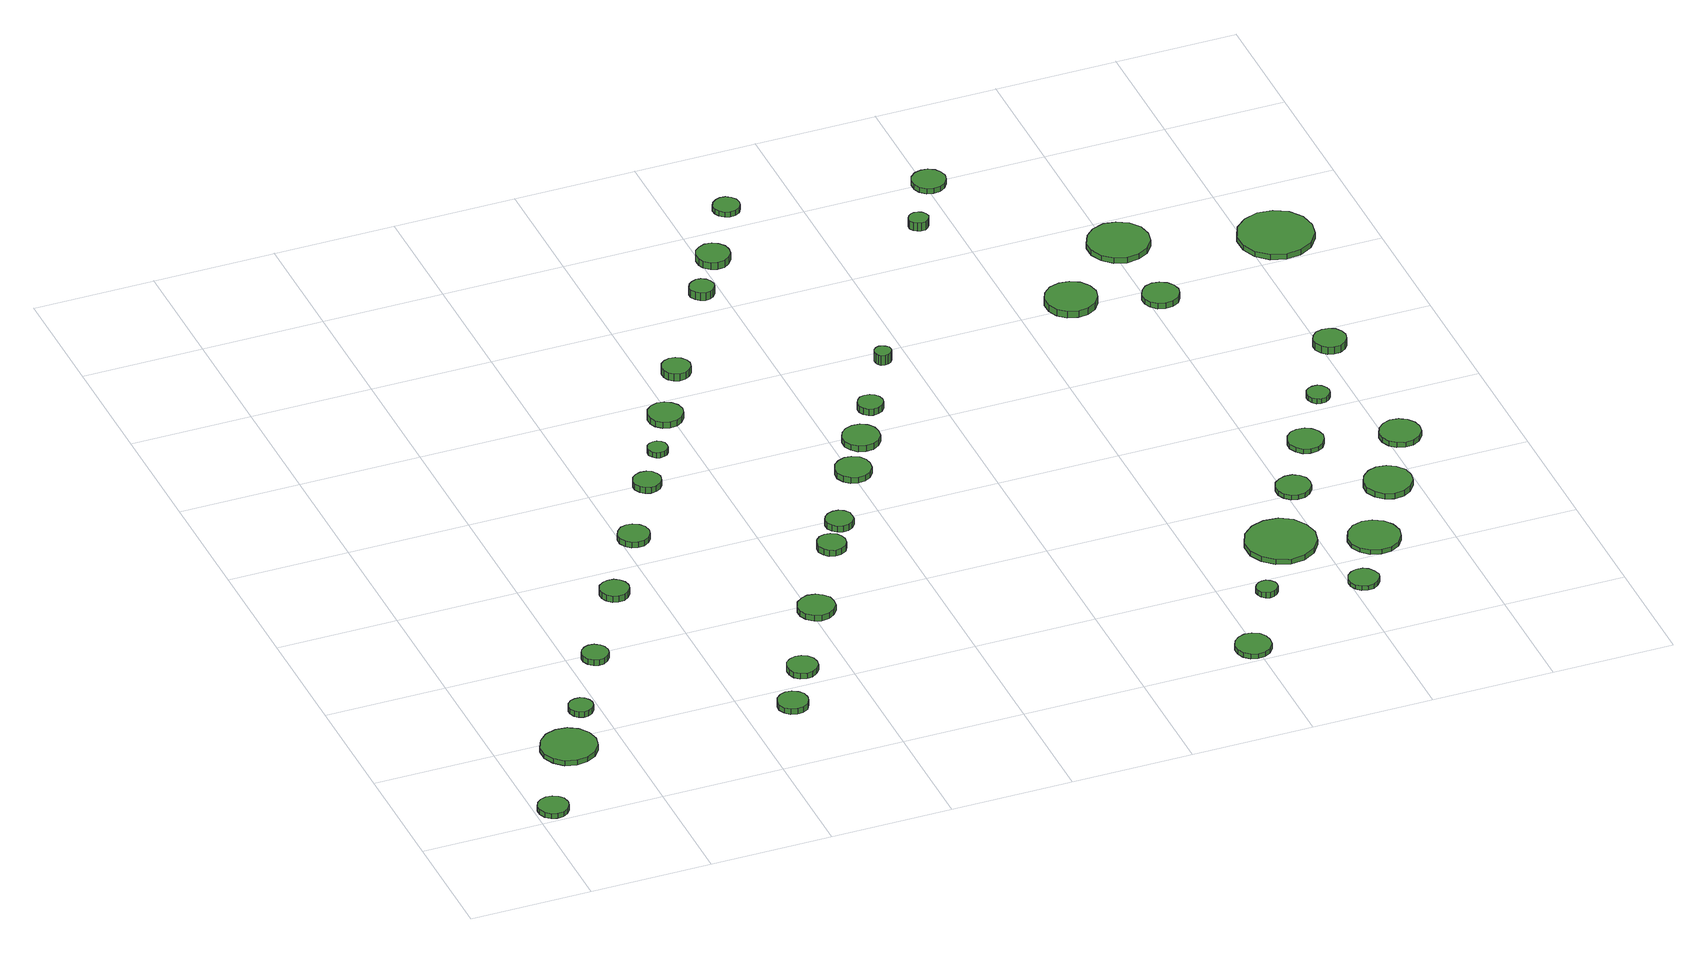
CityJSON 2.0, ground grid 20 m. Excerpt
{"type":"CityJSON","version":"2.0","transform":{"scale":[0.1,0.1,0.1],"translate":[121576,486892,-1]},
"CityObjects":{
"tree1":{"type":"SolitaryVegetationObject","attributes":{"function":"something"},"geometry":[{"type":"MultiSurface","lod":"1","boundaries":[[[0,1,2,3,4,5,6,7,8,9,10,11,12,13,14]],[[15,16,17,18,19,20,21,22,23,24,25,26,27,28,29]],[[0,29,28,1]],[[1,28,27,2]],[[2,27,26,3]],[[3,26,25,4]],[[4,25,24,5]],[[5,24,23,6]],[[6,23,22,7]],[[7,22,21,8]],[[8,21,20,9]],[[9,20,19,10]],[[10,19,18,11]],[[11,18,17,12]],[[12,17,16,13]],[[13,16,15,14]],[[14,15,29,0]]]}]},
"tree2":{"type":"SolitaryVegetationObject","attributes":{"function":"something"},"geometry":[{"type":"MultiSurface","lod":"1","boundaries":[[[30,31,32,33,34,35,36,37,38,39,40,41,42,43,44]],[[45,46,47,48,49,50,51,52,53,54,55,56,57,58,59]],[[30,59,58,31]],[[31,58,57,32]],[[32,57,56,33]],[[33,56,55,34]],[[34,55,54,35]],[[35,54,53,36]],[[36,53,52,37]],[[37,52,51,38]],[[38,51,50,39]],[[39,50,49,40]],[[40,49,48,41]],[[41,48,47,42]],[[42,47,46,43]],[[43,46,45,44]],[[44,45,59,30]]]}]},
"tree3":{"type":"SolitaryVegetationObject","attributes":{"function":"something"},"geometry":[{"type":"MultiSurface","lod":"1","boundaries":[[[60,61,62,63,64,65,66,67,68,69,70,71,72,73,74]],[[75,76,77,78,79,80,81,82,83,84,85,86,87,88,89]],[[60,89,88,61]],[[61,88,87,62]],[[62,87,86,63]],[[63,86,85,64]],[[64,85,84,65]],[[65,84,83,66]],[[66,83,82,67]],[[67,82,81,68]],[[68,81,80,69]],[[69,80,79,70]],[[70,79,78,71]],[[71,78,77,72]],[[72,77,76,73]],[[73,76,75,74]],[[74,75,89,60]]]}]},
"tree4":{"type":"SolitaryVegetationObject","attributes":{"function":"something"},"geometry":[{"type":"MultiSurface","lod":"1","boundaries":[[[90,91,92,93,94,95,96,97,98,99,100,101,102,103,104]],[[105,106,107,108,109,110,111,112,113,114,115,116,117,118,119]],[[90,119,118,91]],[[91,118,117,92]],[[92,117,116,93]],[[93,116,115,94]],[[94,115,114,95]],[[95,114,113,96]],[[96,113,112,97]],[[97,112,111,98]],[[98,111,110,99]],[[99,110,109,100]],[[100,109,108,101]],[[101,108,107,102]],[[102,107,106,103]],[[103,106,105,104]],[[104,105,119,90]]]}]},
"tree5":{"type":"SolitaryVegetationObject","attributes":{"function":"something"},"geometry":[{"type":"MultiSurface","lod":"1","boundaries":[[[120,121,122,123,124,125,126,127,128,129,130,131,132,133,134]],[[135,136,137,138,139,140,141,142,143,144,145,146,147,148,149]],[[120,149,148,121]],[[121,148,147,122]],[[122,147,146,123]],[[123,146,145,124]],[[124,145,144,125]],[[125,144,143,126]],[[126,143,142,127]],[[127,142,141,128]],[[128,141,140,129]],[[129,140,139,130]],[[130,139,138,131]],[[131,138,137,132]],[[132,137,136,133]],[[133,136,135,134]],[[134,135,149,120]]]}]},
"tree6":{"type":"SolitaryVegetationObject","attributes":{"function":"something"},"geometry":[{"type":"MultiSurface","lod":"1","boundaries":[[[150,151,152,153,154,155,156,157,158,159,160,161,162,163,164]],[[165,166,167,168,169,170,171,172,173,174,175,176,177,178,179]],[[150,179,178,151]],[[151,178,177,152]],[[152,177,176,153]],[[153,176,175,154]],[[154,175,174,155]],[[155,174,173,156]],[[156,173,172,157]],[[157,172,171,158]],[[158,171,170,159]],[[159,170,169,160]],[[160,169,168,161]],[[161,168,167,162]],[[162,167,166,163]],[[163,166,165,164]],[[164,165,179,150]]]}]},
"tree7":{"type":"SolitaryVegetationObject","attributes":{"function":"something"},"geometry":[{"type":"MultiSurface","lod":"1","boundaries":[[[180,181,182,183,184,185,186,187,188,189,190,191,192,193,194]],[[195,196,197,198,199,200,201,202,203,204,205,206,207,208,209]],[[180,209,208,181]],[[181,208,207,182]],[[182,207,206,183]],[[183,206,205,184]],[[184,205,204,185]],[[185,204,203,186]],[[186,203,202,187]],[[187,202,201,188]],[[188,201,200,189]],[[189,200,199,190]],[[190,199,198,191]],[[191,198,197,192]],[[192,197,196,193]],[[193,196,195,194]],[[194,195,209,180]]]}]},
"tree8":{"type":"SolitaryVegetationObject","attributes":{"function":"something"},"geometry":[{"type":"MultiSurface","lod":"1","boundaries":[[[210,211,212,213,214,215,216,217,218,219,220,221,222,223,224]],[[225,226,227,228,229,230,231,232,233,234,235,236,237,238,239]],[[210,239,238,211]],[[211,238,237,212]],[[212,237,236,213]],[[213,236,235,214]],[[214,235,234,215]],[[215,234,233,216]],[[216,233,232,217]],[[217,232,231,218]],[[218,231,230,219]],[[219,230,229,220]],[[220,229,228,221]],[[221,228,227,222]],[[222,227,226,223]],[[223,226,225,224]],[[224,225,239,210]]]}]},
"tree9":{"type":"SolitaryVegetationObject","attributes":{"function":"something"},"geometry":[{"type":"MultiSurface","lod":"1","boundaries":[[[240,241,242,243,244,245,246,247,248,249,250,251,252,253,254]],[[255,256,257,258,259,260,261,262,263,264,265,266,267,268,269]],[[240,269,268,241]],[[241,268,267,242]],[[242,267,266,243]],[[243,266,265,244]],[[244,265,264,245]],[[245,264,263,246]],[[246,263,262,247]],[[247,262,261,248]],[[248,261,260,249]],[[249,260,259,250]],[[250,259,258,251]],[[251,258,257,252]],[[252,257,256,253]],[[253,256,255,254]],[[254,255,269,240]]]}]},
"tree10":{"type":"SolitaryVegetationObject","attributes":{"function":"something"},"geometry":[{"type":"MultiSurface","lod":"1","boundaries":[[[270,271,272,273,274,275,276,277,278,279,280,281,282,283,284]],[[285,286,287,288,289,290,291,292,293,294,295,296,297,298,299]],[[270,299,298,271]],[[271,298,297,272]],[[272,297,296,273]],[[273,296,295,274]],[[274,295,294,275]],[[275,294,293,276]],[[276,293,292,277]],[[277,292,291,278]],[[278,291,290,279]],[[279,290,289,280]],[[280,289,288,281]],[[281,288,287,282]],[[282,287,286,283]],[[283,286,285,284]],[[284,285,299,270]]]}]},
"tree11":{"type":"SolitaryVegetationObject","attributes":{"function":"something"},"geometry":[{"type":"MultiSurface","lod":"1","boundaries":[[[300,301,302,303,304,305,306,307,308,309,310,311,312,313,314]],[[315,316,317,318,319,320,321,322,323,324,325,326,327,328,329]],[[300,329,328,301]],[[301,328,327,302]],[[302,327,326,303]],[[303,326,325,304]],[[304,325,324,305]],[[305,324,323,306]],[[306,323,322,307]],[[307,322,321,308]],[[308,321,320,309]],[[309,320,319,310]],[[310,319,318,311]],[[311,318,317,312]],[[312,317,316,313]],[[313,316,315,314]],[[314,315,329,300]]]}]},
"tree12":{"type":"SolitaryVegetationObject","attributes":{"function":"something"},"geometry":[{"type":"MultiSurface","lod":"1","boundaries":[[[330,331,332,333,334,335,336,337,338,339,340,341,342,343,344]],[[345,346,347,348,349,350,351,352,353,354,355,356,357,358,359]],[[330,359,358,331]],[[331,358,357,332]],[[332,357,356,333]],[[333,356,355,334]],[[334,355,354,335]],[[335,354,353,336]],[[336,353,352,337]],[[337,352,351,338]],[[338,351,350,339]],[[339,350,349,340]],[[340,349,348,341]],[[341,348,347,342]],[[342,347,346,343]],[[343,346,345,344]],[[344,345,359,330]]]}]},
"tree13":{"type":"SolitaryVegetationObject","attributes":{"function":"something"},"geometry":[{"type":"MultiSurface","lod":"1","boundaries":[[[360,361,362,363,364,365,366,367,368,369,370,371,372,373,374]],[[375,376,377,378,379,380,381,382,383,384,385,386,387,388,389]],[[360,389,388,361]],[[361,388,387,362]],[[362,387,386,363]],[[363,386,385,364]],[[364,385,384,365]],[[365,384,383,366]],[[366,383,382,367]],[[367,382,381,368]],[[368,381,380,369]],[[369,380,379,370]],[[370,379,378,371]],[[371,378,377,372]],[[372,377,376,373]],[[373,376,375,374]],[[374,375,389,360]]]}]},
"tree14":{"type":"SolitaryVegetationObject","attributes":{"function":"something"},"geometry":[{"type":"MultiSurface","lod":"1","boundaries":[[[390,391,392,393,394,395,396,397,398,399,400,401,402,403,404]],[[405,406,407,408,409,410,411,412,413,414,415,416,417,418,419]],[[390,419,418,391]],[[391,418,417,392]],[[392,417,416,393]],[[393,416,415,394]],[[394,415,414,395]],[[395,414,413,396]],[[396,413,412,397]],[[397,412,411,398]],[[398,411,410,399]],[[399,410,409,400]],[[400,409,408,401]],[[401,408,407,402]],[[402,407,406,403]],[[403,406,405,404]],[[404,405,419,390]]]}]},
"tree15":{"type":"SolitaryVegetationObject","attributes":{"function":"something"},"geometry":[{"type":"MultiSurface","lod":"1","boundaries":[[[420,421,422,423,424,425,426,427,428,429,430,431,432,433,434]],[[435,436,437,438,439,440,441,442,443,444,445,446,447,448,449]],[[420,449,448,421]],[[421,448,447,422]],[[422,447,446,423]],[[423,446,445,424]],[[424,445,444,425]],[[425,444,443,426]],[[426,443,442,427]],[[427,442,441,428]],[[428,441,440,429]],[[429,440,439,430]],[[430,439,438,431]],[[431,438,437,432]],[[432,437,436,433]],[[433,436,435,434]],[[434,435,449,420]]]}]},
"tree16":{"type":"SolitaryVegetationObject","attributes":{"function":"something"},"geometry":[{"type":"MultiSurface","lod":"1","boundaries":[[[450,451,452,453,454,455,456,457,458,459,460,461,462,463,464]],[[465,466,467,468,469,470,471,472,473,474,475,476,477,478,479]],[[450,479,478,451]],[[451,478,477,452]],[[452,477,476,453]],[[453,476,475,454]],[[454,475,474,455]],[[455,474,473,456]],[[456,473,472,457]],[[457,472,471,458]],[[458,471,470,459]],[[459,470,469,460]],[[460,469,468,461]],[[461,468,467,462]],[[462,467,466,463]],[[463,466,465,464]],[[464,465,479,450]]]}]},
"tree17":{"type":"SolitaryVegetationObject","attributes":{"function":"something"},"geometry":[{"type":"MultiSurface","lod":"1","boundaries":[[[480,481,482,483,484,485,486,487,488,489,490,491,492,493,494]],[[495,496,497,498,499,500,501,502,503,504,505,506,507,508,509]],[[480,509,508,481]],[[481,508,507,482]],[[482,507,506,483]],[[483,506,505,484]],[[484,505,504,485]],[[485,504,503,486]],[[486,503,502,487]],[[487,502,501,488]],[[488,501,500,489]],[[489,500,499,490]],[[490,499,498,491]],[[491,498,497,492]],[[492,497,496,493]],[[493,496,495,494]],[[494,495,509,480]]]}]},
"tree18":{"type":"SolitaryVegetationObject","attributes":{"function":"something"},"geometry":[{"type":"MultiSurface","lod":"1","boundaries":[[[510,511,512,513,514,515,516,517,518,519,520,521,522,523,524]],[[525,526,527,528,529,530,531,532,533,534,535,536,537,538,539]],[[510,539,538,511]],[[511,538,537,512]],[[512,537,536,513]],[[513,536,535,514]],[[514,535,534,515]],[[515,534,533,516]],[[516,533,532,517]],[[517,532,531,518]],[[518,531,530,519]],[[519,530,529,520]],[[520,529,528,521]],[[521,528,527,522]],[[522,527,526,523]],[[523,526,525,524]],[[524,525,539,510]]]}]},
"tree19":{"type":"SolitaryVegetationObject","attributes":{"function":"something"},"geometry":[{"type":"MultiSurface","lod":"1","boundaries":[[[540,541,542,543,544,545,546,547,548,549,550,551,552,553,554]],[[555,556,557,558,559,560,561,562,563,564,565,566,567,568,569]],[[540,569,568,541]],[[541,568,567,542]],[[542,567,566,543]],[[543,566,565,544]],[[544,565,564,545]],[[545,564,563,546]],[[546,563,562,547]],[[547,562,561,548]],[[548,561,560,549]],[[549,560,559,550]],[[550,559,558,551]],[[551,558,557,552]],[[552,557,556,553]],[[553,556,555,554]],[[554,555,569,540]]]}]},
"tree20":{"type":"SolitaryVegetationObject","attributes":{"function":"something"},"geometry":[{"type":"MultiSurface","lod":"1","boundaries":[[[570,571,572,573,574,575,576,577,578,579,580,581,582,583,584]],[[585,586,587,588,589,590,591,592,593,594,595,596,597,598,599]],[[570,599,598,571]],[[571,598,597,572]],[[572,597,596,573]],[[573,596,595,574]],[[574,595,594,575]],[[575,594,593,576]],[[576,593,592,577]],[[577,592,591,578]],[[578,591,590,579]],[[579,590,589,580]],[[580,589,588,581]],[[581,588,587,582]],[[582,587,586,583]],[[583,586,585,584]],[[584,585,599,570]]]}]},
"tree21":{"type":"SolitaryVegetationObject","attributes":{"function":"something"},"geometry":[{"type":"MultiSurface","lod":"1","boundaries":[[[600,601,602,603,604,605,606,607,608,609,610,611,612,613,614]],[[615,616,617,618,619,620,621,622,623,624,625,626,627,628,629]],[[600,629,628,601]],[[601,628,627,602]],[[602,627,626,603]],[[603,626,625,604]],[[604,625,624,605]],[[605,624,623,606]],[[606,623,622,607]],[[607,622,621,608]],[[608,621,620,609]],[[609,620,619,610]],[[610,619,618,611]],[[611,618,617,612]],[[612,617,616,613]],[[613,616,615,614]],[[614,615,629,600]]]}]},
"tree22":{"type":"SolitaryVegetationObject","attributes":{"function":"something"},"geometry":[{"type":"MultiSurface","lod":"1","boundaries":[[[630,631,632,633,634,635,636,637,638,639,640,641,642,643,644]],[[645,646,647,648,649,650,651,652,653,654,655,656,657,658,659]],[[630,659,658,631]],[[631,658,657,632]],[[632,657,656,633]],[[633,656,655,634]],[[634,655,654,635]],[[635,654,653,636]],[[636,653,652,637]],[[637,652,651,638]],[[638,651,650,639]],[[639,650,649,640]],[[640,649,648,641]],[[641,648,647,642]],[[642,647,646,643]],[[643,646,645,644]],[[644,645,659,630]]]}]},
"tree23":{"type":"SolitaryVegetationObject","attributes":{"function":"something"},"geometry":[{"type":"MultiSurface","lod":"1","boundaries":[[[660,661,662,663,664,665,666,667,668,669,670,671,672,673,674]],[[675,676,677,678,679,680,681,682,683,684,685,686,687,688,689]],[[660,689,688,661]],[[661,688,687,662]],[[662,687,686,663]],[[663,686,685,664]],[[664,685,684,665]],[[665,684,683,666]],[[666,683,682,667]],[[667,682,681,668]],[[668,681,680,669]],[[669,680,679,670]],[[670,679,678,671]],[[671,678,677,672]],[[672,677,676,673]],[[673,676,675,674]],[[674,675,689,660]]]}]},
"tree24":{"type":"SolitaryVegetationObject","attributes":{"function":"something"},"geometry":[{"type":"MultiSurface","lod":"1","boundaries":[[[690,691,692,693,694,695,696,697,698,699,700,701,702,703,704]],[[705,706,707,708,709,710,711,712,713,714,715,716,717,718,719]],[[690,719,718,691]],[[691,718,717,692]],[[692,717,716,693]],[[693,716,715,694]],[[694,715,714,695]],[[695,714,713,696]],[[696,713,712,697]],[[697,712,711,698]],[[698,711,710,699]],[[699,710,709,700]],[[700,709,708,701]],[[701,708,707,702]],[[702,707,706,703]],[[703,706,705,704]],[[704,705,719,690]]]}]},
"tree25":{"type":"SolitaryVegetationObject","attributes":{"function":"something"},"geometry":[{"type":"MultiSurface","lod":"1","boundaries":[[[720,721,722,723,724,725,726,727,728,729,730,731,732,733,734]],[[735,736,737,738,739,740,741,742,743,744,745,746,747,748,749]],[[720,749,748,721]],[[721,748,747,722]],[[722,747,746,723]],[[723,746,745,724]],[[724,745,744,725]],[[725,744,743,726]],[[726,743,742,727]],[[727,742,741,728]],[[728,741,740,729]],[[729,740,739,730]],[[730,739,738,731]],[[731,738,737,732]],[[732,737,736,733]],[[733,736,735,734]],[[734,735,749,720]]]}]},
"tree26":{"type":"SolitaryVegetationObject","attributes":{"function":"something"},"geometry":[{"type":"MultiSurface","lod":"1","boundaries":[[[750,751,752,753,754,755,756,757,758,759,760,761,762,763,764]],[[765,766,767,768,769,770,771,772,773,774,775,776,777,778,779]],[[750,779,778,751]],[[751,778,777,752]],[[752,777,776,753]],[[753,776,775,754]],[[754,775,774,755]],[[755,774,773,756]],[[756,773,772,757]],[[757,772,771,758]],[[758,771,770,759]],[[759,770,769,760]],[[760,769,768,761]],[[761,768,767,762]],[[762,767,766,763]],[[763,766,765,764]],[[764,765,779,750]]]}]},
"tree27":{"type":"SolitaryVegetationObject","attributes":{"function":"something"},"geometry":[{"type":"MultiSurface","lod":"1","boundaries":[[[780,781,782,783,784,785,786,787,788,789,790,791,792,793,794]],[[795,796,797,798,799,800,801,802,803,804,805,806,807,808,809]],[[780,809,808,781]],[[781,808,807,782]],[[782,807,806,783]],[[783,806,805,784]],[[784,805,804,785]],[[785,804,803,786]],[[786,803,802,787]],[[787,802,801,788]],[[788,801,800,789]],[[789,800,799,790]],[[790,799,798,791]],[[791,798,797,792]],[[792,797,796,793]],[[793,796,795,794]],[[794,795,809,780]]]}]},
"tree28":{"type":"SolitaryVegetationObject","attributes":{"function":"something"},"geometry":[{"type":"MultiSurface","lod":"1","boundaries":[[[810,811,812,813,814,815,816,817,818,819,820,821,822,823,824]],[[825,826,827,828,829,830,831,832,833,834,835,836,837,838,839]],[[810,839,838,811]],[[811,838,837,812]],[[812,837,836,813]],[[813,836,835,814]],[[814,835,834,815]],[[815,834,833,816]],[[816,833,832,817]],[[817,832,831,818]],[[818,831,830,819]],[[819,830,829,820]],[[820,829,828,821]],[[821,828,827,822]],[[822,827,826,823]],[[823,826,825,824]],[[824,825,839,810]]]}]},
"tree29":{"type":"SolitaryVegetationObject","attributes":{"function":"something"},"geometry":[{"type":"MultiSurface","lod":"1","boundaries":[[[840,841,842,843,844,845,846,847,848,849,850,851,852,853,854]],[[855,856,857,858,859,860,861,862,863,864,865,866,867,868,869]],[[840,869,868,841]],[[841,868,867,842]],[[842,867,866,843]],[[843,866,865,844]],[[844,865,864,845]],[[845,864,863,846]],[[846,863,862,847]],[[847,862,861,848]],[[848,861,860,849]],[[849,860,859,850]],[[850,859,858,851]],[[851,858,857,852]],[[852,857,856,853]],[[853,856,855,854]],[[854,855,869,840]]]}]},
"tree30":{"type":"SolitaryVegetationObject","attributes":{"function":"something"},"geometry":[{"type":"MultiSurface","lod":"1","boundaries":[[[870,871,872,873,874,875,876,877,878,879,880,881,882,883,884]],[[885,886,887,888,889,890,891,892,893,894,895,896,897,898,899]],[[870,899,898,871]],[[871,898,897,872]],[[872,897,896,873]],[[873,896,895,874]],[[874,895,894,875]],[[875,894,893,876]],[[876,893,892,877]],[[877,892,891,878]],[[878,891,890,879]],[[879,890,889,880]],[[880,889,888,881]],[[881,888,887,882]],[[882,887,886,883]],[[883,886,885,884]],[[884,885,899,870]]]}]},
"tree31":{"type":"SolitaryVegetationObject","attributes":{"function":"something"},"geometry":[{"type":"MultiSurface","lod":"1","boundaries":[[[900,901,902,903,904,905,906,907,908,909,910,911,912,913,914]],[[915,916,917,918,919,920,921,922,923,924,925,926,927,928,929]],[[900,929,928,901]],[[901,928,927,902]],[[902,927,926,903]],[[903,926,925,904]],[[904,925,924,905]],[[905,924,923,906]],[[906,923,922,907]],[[907,922,921,908]],[[908,921,920,909]],[[909,920,919,910]],[[910,919,918,911]],[[911,918,917,912]],[[912,917,916,913]],[[913,916,915,914]],[[914,915,929,900]]]}]},
"tree32":{"type":"SolitaryVegetationObject","attributes":{"function":"something"},"geometry":[{"type":"MultiSurface","lod":"1","boundaries":[[[930,931,932,933,934,935,936,937,938,939,940,941,942,943,944]],[[945,946,947,948,949,950,951,952,953,954,955,956,957,958,959]],[[930,959,958,931]],[[931,958,957,932]],[[932,957,956,933]],[[933,956,955,934]],[[934,955,954,935]],[[935,954,953,936]],[[936,953,952,937]],[[937,952,951,938]],[[938,951,950,939]],[[939,950,949,940]],[[940,949,948,941]],[[941,948,947,942]],[[942,947,946,943]],[[943,946,945,944]],[[944,945,959,930]]]}]},
"tree33":{"type":"SolitaryVegetationObject","attributes":{"function":"something"},"geometry":[{"type":"MultiSurface","lod":"1","boundaries":[[[960,961,962,963,964,965,966,967,968,969,970,971,972,973,974]],[[975,976,977,978,979,980,981,982,983,984,985,986,987,988,989]],[[960,989,988,961]],[[961,988,987,962]],[[962,987,986,963]],[[963,986,985,964]],[[964,985,984,965]],[[965,984,983,966]],[[966,983,982,967]],[[967,982,981,968]],[[968,981,980,969]],[[969,980,979,970]],[[970,979,978,971]],[[971,978,977,972]],[[972,977,976,973]],[[973,976,975,974]],[[974,975,989,960]]]}]},
"tree34":{"type":"SolitaryVegetationObject","attributes":{"function":"something"},"geometry":[{"type":"MultiSurface","lod":"1","boundaries":[[[990,991,992,993,994,995,996,997,998,999,1000,1001,1002,1003,1004]],[[1005,1006,1007,1008,1009,1010,1011,1012,1013,1014,1015,1016,1017,1018,1019]],[[990,1019,1018,991]],[[991,1018,1017,992]],[[992,1017,1016,993]],[[993,1016,1015,994]],[[994,1015,1014,995]],[[995,1014,1013,996]],[[996,1013,1012,997]],[[997,1012,1011,998]],[[998,1011,1010,999]],[[999,1010,1009,1000]],[[1000,1009,1008,1001]],[[1001,1008,1007,1002]],[[1002,1007,1006,1003]],[[1003,1006,1005,1004]],[[1004,1005,1019,990]]]}]},
"tree35":{"type":"SolitaryVegetationObject","attributes":{"function":"something"},"geometry":[{"type":"MultiSurface","lod":"1","boundaries":[[[1020,1021,1022,1023,1024,1025,1026,1027,1028,1029,1030,1031,1032,1033,1034]],[[1035,1036,1037,1038,1039,1040,1041,1042,1043,1044,1045,1046,1047,1048,1049]],[[1020,1049,1048,1021]],[[1021,1048,1047,1022]],[[1022,1047,1046,1023]],[[1023,1046,1045,1024]],[[1024,1045,1044,1025]],[[1025,1044,1043,1026]],[[1026,1043,1042,1027]],[[1027,1042,1041,1028]],[[1028,1041,1040,1029]],[[1029,1040,1039,1030]],[[1030,1039,1038,1031]],[[1031,1038,1037,1032]],[[1032,1037,1036,1033]],[[1033,1036,1035,1034]],[[1034,1035,1049,1020]]]}]},
"tree36":{"type":"SolitaryVegetationObject","attributes":{"function":"something"},"geometry":[{"type":"MultiSurface","lod":"1","boundaries":[[[1050,1051,1052,1053,1054,1055,1056,1057,1058,1059,1060,1061,1062,1063,1064]],[[1065,1066,1067,1068,1069,1070,1071,1072,1073,1074,1075,1076,1077,1078,1079]],[[1050,1079,1078,1051]],[[1051,1078,1077,1052]],[[1052,1077,1076,1053]],[[1053,1076,1075,1054]],[[1054,1075,1074,1055]],[[1055,1074,1073,1056]],[[1056,1073,1072,1057]],[[1057,1072,1071,1058]],[[1058,1071,1070,1059]],[[1059,1070,1069,1060]],[[1060,1069,1068,1061]],[[1061,1068,1067,1062]],[[1062,1067,1066,1063]],[[1063,1066,1065,1064]],[[1064,1065,1079,1050]]]}]},
"tree37":{"type":"SolitaryVegetationObject","attributes":{"function":"something"},"geometry":[{"type":"MultiSurface","lod":"1","boundaries":[[[1080,1081,1082,1083,1084,1085,1086,1087,1088,1089,1090,1091,1092,1093,1094]],[[1095,1096,1097,1098,1099,1100,1101,1102,1103,1104,1105,1106,1107,1108,1109]],[[1080,1109,1108,1081]],[[1081,1108,1107,1082]],[[1082,1107,1106,1083]],[[1083,1106,1105,1084]],[[1084,1105,1104,1085]],[[1085,1104,1103,1086]],[[1086,1103,1102,1087]],[[1087,1102,1101,1088]],[[1088,1101,1100,1089]],[[1089,1100,1099,1090]],[[1090,1099,1098,1091]],[[1091,1098,1097,1092]],[[1092,1097,1096,1093]],[[1093,1096,1095,1094]],[[1094,1095,1109,1080]]]}]},
"tree38":{"type":"SolitaryVegetationObject","attributes":{"function":"something"}},
"tree39":{"type":"SolitaryVegetationObject","attributes":{"function":"something"},"geometry":[{"type":"MultiSurface","lod":"1","boundaries":[[[1110,1111,1112,1113,1114,1115,1116,1117,1118,1119,1120,1121,1122,1123,1124]],[[1125,1126,1127,1128,1129,1130,1131,1132,1133,1134,1135,1136,1137,1138,1139]],[[1110,1139,1138,1111]],[[1111,1138,1137,1112]],[[1112,1137,1136,1113]],[[1113,1136,1135,1114]],[[1114,1135,1134,1115]],[[1115,1134,1133,1116]],[[1116,1133,1132,1117]],[[1117,1132,1131,1118]],[[1118,1131,1130,1119]],[[1119,1130,1129,1120]],[[1120,1129,1128,1121]],[[1121,1128,1127,1122]],[[1122,1127,1126,1123]],[[1123,1126,1125,1124]],[[1124,1125,1139,1110]]]}]},
"tree40":{"type":"SolitaryVegetationObject","attributes":{"function":"something"},"geometry":[{"type":"MultiSurface","lod":"1","boundaries":[[[1140,1141,1142,1143,1144,1145,1146,1147,1148,1149,1150,1151,1152,1153,1154]],[[1155,1156,1157,1158,1159,1160,1161,1162,1163,1164,1165,1166,1167,1168,1169]],[[1140,1169,1168,1141]],[[1141,1168,1167,1142]],[[1142,1167,1166,1143]],[[1143,1166,1165,1144]],[[1144,1165,1164,1145]],[[1145,1164,1163,1146]],[[1146,1163,1162,1147]],[[1147,1162,1161,1148]],[[1148,1161,1160,1149]],[[1149,1160,1159,1150]],[[1150,1159,1158,1151]],[[1151,1158,1157,1152]],[[1152,1157,1156,1153]],[[1153,1156,1155,1154]],[[1154,1155,1169,1140]]]}]}
},
"vertices":[
[54,29,16],[52,39,16],[46,47,16],[37,52,16],[27,53,16],[17,50,16],[9,43,16],[5,34,16],[5,24,16],[9,14,16],[17,7,16],[27,4,16],[37,5,16],[46,10,16],[52,19,16],[52,19,7],[46,10,7],[37,5,7],[27,4,7],[17,7,7],[9,14,7],[5,24,7],[5,34,7],[9,43,7],[17,50,7],[27,53,7],[37,52,7],[46,47,7],[52,39,7],[54,29,7],
[159,173,16],[155,191,16],[144,207,16],[128,216,16],[109,218,16],[91,212,16],[77,199,16],[69,182,16],[69,163,16],[77,146,16],[91,133,16],[109,128,16],[128,130,16],[144,139,16],[155,154,16],[155,154,7],[144,139,7],[128,130,7],[109,128,7],[91,133,7],[77,146,7],[69,163,7],[69,182,7],[77,199,7],[91,212,7],[109,218,7],[128,216,7],[144,207,7],[155,191,7],[159,173,7],
[191,266,16],[189,274,16],[184,281,16],[177,285,16],[169,285,16],[161,283,16],[155,277,16],[152,270,16],[152,262,16],[155,254,16],[161,249,16],[169,246,16],[177,247,16],[184,251,16],[189,258,16],[189,258,6],[184,251,6],[177,247,6],[169,246,6],[161,249,6],[155,254,6],[152,262,6],[152,270,6],[155,277,6],[161,283,6],[169,285,6],[177,285,6],[184,281,6],[189,274,6],[191,266,6],
[267,391,16],[265,400,16],[260,407,16],[252,412,16],[243,413,16],[235,410,16],[228,404,16],[224,396,16],[224,387,16],[228,378,16],[235,372,16],[243,369,16],[252,370,16],[260,375,16],[265,382,16],[265,382,6],[260,375,6],[252,370,6],[243,369,6],[235,372,6],[228,378,6],[224,387,6],[224,396,6],[228,404,6],[235,410,6],[243,413,6],[252,412,6],[260,407,6],[265,400,6],[267,391,6],
[362,542,17],[360,551,17],[354,559,17],[346,564,17],[336,565,17],[327,562,17],[319,556,17],[315,547,17],[315,537,17],[319,528,17],[327,521,17],[336,518,17],[346,519,17],[354,524,17],[360,532,17],[360,532,6],[354,524,6],[346,519,6],[336,518,6],[327,521,6],[319,528,6],[315,537,6],[315,547,6],[319,556,6],[327,562,6],[336,565,6],[346,564,6],[354,559,6],[360,551,6],[362,542,6],
[504,156,16],[502,166,16],[496,174,16],[487,179,16],[477,181,16],[467,177,16],[459,170,16],[455,161,16],[455,151,16],[459,141,16],[467,134,16],[477,131,16],[487,132,16],[496,137,16],[502,146,16],[502,146,6],[496,137,6],[487,132,6],[477,131,6],[467,134,6],[459,141,6],[455,151,6],[455,161,6],[459,170,6],[467,177,6],[477,181,6],[487,179,6],[496,174,6],[502,166,6],[504,156,6],
[554,240,16],[552,250,16],[546,259,16],[537,264,16],[527,265,16],[517,262,16],[509,255,16],[505,245,16],[505,235,16],[509,225,16],[517,218,16],[527,215,16],[537,216,16],[546,222,16],[552,230,16],[552,230,6],[546,222,6],[537,216,6],[527,215,6],[517,218,6],[509,225,6],[505,235,6],[505,245,6],[509,255,6],[517,262,6],[527,265,6],[537,264,6],[546,259,6],[552,250,6],[554,240,6],
[448,670,16],[446,681,16],[440,689,16],[430,695,16],[420,696,16],[410,693,16],[402,685,16],[397,676,16],[397,665,16],[402,655,16],[410,648,16],[420,645,16],[430,646,16],[440,651,16],[446,660,16],[446,660,6],[440,651,6],[430,646,6],[420,645,6],[410,648,6],[402,655,6],[397,665,6],[397,676,6],[402,685,6],[410,693,6],[420,696,6],[430,695,6],[440,689,6],[446,681,6],[448,670,6],
[640,383,16],[638,395,16],[630,405,16],[620,411,16],[607,413,16],[596,409,16],[586,401,16],[581,389,16],[581,377,16],[586,366,16],[596,357,16],[607,353,16],[620,355,16],[630,361,16],[638,371,16],[638,371,6],[630,361,6],[620,355,6],[607,353,6],[596,357,6],[586,366,6],[581,377,6],[581,389,6],[586,401,6],[596,409,6],[607,413,6],[620,411,6],[630,405,6],[638,395,6],[640,383,6],
[519,798,17],[517,807,17],[511,815,17],[503,819,17],[494,820,17],[485,817,17],[478,811,17],[474,802,17],[474,793,17],[478,784,17],[485,778,17],[494,775,17],[503,776,17],[511,781,17],[517,788,17],[517,788,6],[511,781,6],[503,776,6],[494,775,6],[485,778,6],[478,784,6],[474,793,6],[474,802,6],[478,811,6],[485,817,6],[494,820,6],[503,819,6],[511,815,6],[517,807,6],[519,798,6],
[561,875,16],[560,882,16],[556,887,16],[550,891,16],[543,891,16],[537,889,16],[532,885,16],[529,879,16],[529,872,16],[532,866,16],[537,861,16],[543,859,16],[550,860,16],[556,863,16],[560,869,16],[560,869,6],[556,863,6],[550,860,6],[543,859,6],[537,861,6],[532,866,6],[529,872,6],[529,879,6],[532,885,6],[537,889,6],[543,891,6],[550,891,6],[556,887,6],[560,882,6],[561,875,6],
[719,533,17],[717,542,17],[712,550,17],[703,555,17],[693,556,17],[684,553,17],[677,546,17],[673,538,17],[673,528,17],[677,519,17],[684,512,17],[693,509,17],[703,510,17],[712,515,17],[717,523,17],[717,523,6],[712,515,6],[703,510,6],[693,509,6],[684,512,6],[677,519,6],[673,528,6],[673,538,6],[677,546,6],[684,553,6],[693,556,6],[703,555,6],[712,550,6],[717,542,6],[719,533,6],
[620,957,17],[617,969,17],[610,978,17],[600,984,17],[588,986,17],[577,982,17],[568,974,17],[563,963,17],[563,951,17],[568,941,17],[577,933,17],[588,929,17],[600,930,17],[610,936,17],[617,946,17],[617,946,6],[610,936,6],[600,930,6],[588,929,6],[577,933,6],[568,941,6],[563,951,6],[563,963,6],[568,974,6],[577,982,6],[588,986,6],[600,984,6],[610,978,6],[617,969,6],[620,957,6],
[753,588,17],[752,597,17],[746,605,17],[738,609,17],[729,610,17],[720,607,17],[713,601,17],[709,593,17],[709,583,17],[713,575,17],[720,569,17],[729,566,17],[738,567,17],[746,571,17],[752,579,17],[752,579,6],[746,571,6],[738,567,6],[729,566,6],[720,569,6],[713,575,6],[709,583,6],[709,593,6],[713,601,6],[720,607,6],[729,610,6],[738,609,6],[746,605,6],[752,597,6],[753,588,6],
[676,1066,19],[674,1075,19],[668,1083,19],[660,1088,19],[650,1089,19],[641,1086,19],[634,1080,19],[630,1071,19],[630,1061,19],[634,1052,19],[641,1046,19],[650,1043,19],[660,1044,19],[668,1049,19],[674,1056,19],[674,1056,6],[668,1049,6],[660,1044,6],[650,1043,6],[641,1046,6],[634,1052,6],[630,1061,6],[630,1071,6],[634,1080,6],[641,1086,6],[650,1089,6],[660,1088,6],[668,1083,6],[674,1075,6],[676,1066,6],
[832,710,17],[830,722,17],[823,732,17],[812,738,17],[800,739,17],[789,735,17],[780,727,17],[775,716,17],[775,704,17],[780,693,17],[789,685,17],[800,681,17],[812,682,17],[823,688,17],[830,698,17],[830,698,6],[823,688,6],[812,682,6],[800,681,6],[789,685,6],[780,693,6],[775,704,6],[775,716,6],[780,727,6],[789,735,6],[800,739,6],[812,738,6],[823,732,6],[830,722,6],[832,710,6],
[877,786,17],[875,799,17],[868,809,17],[857,815,17],[844,816,17],[832,812,17],[823,804,17],[818,793,17],[818,780,17],[823,769,17],[832,760,17],[844,757,17],[857,758,17],[868,764,17],[875,774,17],[875,774,6],[868,764,6],[857,758,6],[844,757,6],[832,760,6],[823,769,6],[818,780,6],[818,793,6],[823,804,6],[832,812,6],[844,816,6],[857,815,6],[868,809,6],[875,799,6],[877,786,6],
[791,1252,20],[789,1260,20],[784,1267,20],[777,1271,20],[769,1272,20],[761,1269,20],[755,1264,20],[751,1256,20],[751,1248,20],[755,1240,20],[761,1235,20],[769,1232,20],[777,1233,20],[784,1237,20],[789,1244,20],[789,1244,6],[784,1237,6],[777,1233,6],[769,1232,6],[761,1235,6],[755,1240,6],[751,1248,6],[751,1256,6],[755,1264,6],[761,1269,6],[769,1272,6],[777,1271,6],[784,1267,6],[789,1260,6],[791,1252,6],
[915,864,18],[913,872,18],[908,879,18],[901,883,18],[892,884,18],[884,882,18],[878,876,18],[874,868,18],[874,860,18],[878,852,18],[884,846,18],[892,844,18],[901,845,18],[908,849,18],[913,856,18],[913,856,6],[908,849,6],[901,845,6],[892,844,6],[884,846,6],[878,852,6],[874,860,6],[874,868,6],[878,876,6],[884,882,6],[892,884,6],[901,883,6],[908,879,6],[913,872,6],[915,864,6],
[1224,33,16],[1222,45,16],[1215,55,16],[1204,61,16],[1192,62,16],[1181,58,16],[1172,50,16],[1167,39,16],[1167,27,16],[1172,16,16],[1181,8,16],[1192,4,16],[1204,5,16],[1215,11,16],[1222,21,16],[1222,21,7],[1215,11,7],[1204,5,7],[1192,4,7],[1181,8,7],[1172,16,7],[1167,27,7],[1167,39,7],[1172,50,7],[1181,58,7],[1192,62,7],[1204,61,7],[1215,55,7],[1222,45,7],[1224,33,7],
[848,1331,19],[846,1342,19],[839,1351,19],[830,1357,19],[818,1358,19],[808,1354,19],[799,1347,19],[795,1336,19],[795,1325,19],[799,1315,19],[808,1307,19],[818,1304,19],[830,1305,19],[839,1311,19],[846,1320,19],[846,1320,6],[839,1311,6],[830,1305,6],[818,1304,6],[808,1307,6],[799,1315,6],[795,1325,6],[795,1336,6],[799,1347,6],[808,1354,6],[818,1358,6],[830,1357,6],[839,1351,6],[846,1342,6],[848,1331,6],
[975,978,24],[974,984,24],[970,988,24],[965,991,24],[960,992,24],[954,990,24],[950,986,24],[948,981,24],[948,975,24],[950,970,24],[954,966,24],[960,965,24],[965,965,24],[970,968,24],[974,973,24],[974,973,6],[970,968,6],[965,965,6],[960,965,6],[954,966,6],[950,970,6],[948,975,6],[948,981,6],[950,986,6],[954,990,6],[960,992,6],[965,991,6],[970,988,6],[974,984,6],[975,978,6],
[1290,168,17],[1289,175,17],[1284,181,17],[1278,185,17],[1271,185,17],[1265,183,17],[1259,178,17],[1256,172,17],[1256,165,17],[1259,158,17],[1265,153,17],[1271,151,17],[1278,152,17],[1284,156,17],[1289,161,17],[1289,161,7],[1284,156,7],[1278,152,7],[1271,151,7],[1265,153,7],[1259,158,7],[1256,165,7],[1256,172,7],[1259,178,7],[1265,183,7],[1271,185,7],[1278,185,7],[1284,181,7],[1289,175,7],[1290,168,7],
[913,1449,16],[911,1458,16],[906,1465,16],[898,1470,16],[889,1471,16],[881,1468,16],[874,1462,16],[870,1454,16],[870,1445,16],[874,1437,16],[881,1431,16],[889,1428,16],[898,1429,16],[906,1433,16],[911,1441,16],[911,1441,7],[906,1433,7],[898,1429,7],[889,1428,7],[881,1431,7],[874,1437,7],[870,1445,7],[870,1454,7],[874,1462,7],[881,1468,7],[889,1471,7],[898,1470,7],[906,1465,7],[911,1458,7],[913,1449,7],
[1398,280,17],[1393,303,17],[1380,323,17],[1359,335,17],[1335,337,17],[1313,330,17],[1295,314,17],[1285,292,17],[1285,268,17],[1295,247,17],[1313,231,17],[1335,223,17],[1359,226,17],[1380,238,17],[1393,257,17],[1393,257,8],[1380,238,8],[1359,226,8],[1335,223,8],[1313,231,8],[1295,247,8],[1285,268,8],[1285,292,8],[1295,314,8],[1313,330,8],[1335,337,8],[1359,335,8],[1380,323,8],[1393,303,8],[1398,280,8],
[1447,138,15],[1444,148,15],[1438,157,15],[1430,162,15],[1419,163,15],[1410,160,15],[1402,153,15],[1398,143,15],[1398,133,15],[1402,124,15],[1410,117,15],[1419,114,15],[1430,115,15],[1438,120,15],[1444,128,15],[1444,128,7],[1438,120,7],[1430,115,7],[1419,114,7],[1410,117,7],[1402,124,7],[1398,133,7],[1398,143,7],[1402,153,7],[1410,160,7],[1419,163,7],[1430,162,7],[1438,157,7],[1444,148,7],[1447,138,7],
[1443,411,16],[1441,423,16],[1434,432,16],[1424,438,16],[1412,439,16],[1401,435,16],[1392,428,16],[1387,417,16],[1387,405,16],[1392,394,16],[1401,386,16],[1412,383,16],[1424,384,16],[1434,390,16],[1441,399,16],[1441,399,8],[1434,390,8],[1424,384,8],[1412,383,8],[1401,386,8],[1392,394,8],[1387,405,8],[1387,417,8],[1392,428,8],[1401,435,8],[1412,439,8],[1424,438,8],[1434,432,8],[1441,423,8],[1443,411,8],
[1166,1297,22],[1164,1304,22],[1160,1309,22],[1155,1312,22],[1148,1313,22],[1142,1311,22],[1137,1307,22],[1134,1301,22],[1134,1294,22],[1137,1288,22],[1142,1284,22],[1148,1282,22],[1155,1282,22],[1160,1286,22],[1164,1291,22],[1164,1291,7],[1160,1286,7],[1155,1282,7],[1148,1282,7],[1142,1284,7],[1137,1288,7],[1134,1294,7],[1134,1301,7],[1137,1307,7],[1142,1311,7],[1148,1313,7],[1155,1312,7],[1160,1309,7],[1164,1304,7],[1166,1297,7],
[1522,239,15],[1518,256,15],[1508,270,15],[1493,279,15],[1476,281,15],[1459,276,15],[1446,264,15],[1439,248,15],[1439,230,15],[1446,215,15],[1459,203,15],[1476,198,15],[1493,199,15],[1508,208,15],[1518,222,15],[1518,222,7],[1508,208,7],[1493,199,7],[1476,198,7],[1459,203,7],[1446,215,7],[1439,230,7],[1439,248,7],[1446,264,7],[1459,276,7],[1476,281,7],[1493,279,7],[1508,270,7],[1518,256,7],[1522,239,7],
[1331,1015,18],[1327,1032,18],[1317,1046,18],[1302,1054,18],[1285,1056,18],[1268,1051,18],[1255,1039,18],[1248,1024,18],[1248,1006,18],[1255,990,18],[1268,979,18],[1285,974,18],[1302,975,18],[1317,984,18],[1327,998,18],[1327,998,6],[1317,984,6],[1302,975,6],[1285,974,6],[1268,979,6],[1255,990,6],[1248,1006,6],[1248,1024,6],[1255,1039,6],[1268,1051,6],[1285,1056,6],[1302,1054,6],[1317,1046,6],[1327,1032,6],[1331,1015,6],
[1234,1396,17],[1231,1407,17],[1225,1416,17],[1215,1422,17],[1204,1423,17],[1193,1420,17],[1184,1412,17],[1180,1402,17],[1180,1390,17],[1184,1380,17],[1193,1372,17],[1204,1369,17],[1215,1370,17],[1225,1376,17],[1231,1385,17],[1231,1385,8],[1225,1376,8],[1215,1370,8],[1204,1369,8],[1193,1372,8],[1184,1380,8],[1180,1390,8],[1180,1402,8],[1184,1412,8],[1193,1420,8],[1204,1423,8],[1215,1422,8],[1225,1416,8],[1231,1407,8],[1234,1396,8],
[1510,523,15],[1507,535,15],[1500,545,15],[1490,551,15],[1477,552,15],[1466,549,15],[1457,540,15],[1452,529,15],[1452,517,15],[1457,506,15],[1466,497,15],[1477,494,15],[1490,495,15],[1500,501,15],[1507,511,15],[1507,511,7],[1500,501,7],[1490,495,7],[1477,494,7],[1466,497,7],[1457,506,7],[1452,517,7],[1452,529,7],[1457,540,7],[1466,549,7],[1477,552,7],[1490,551,7],[1500,545,7],[1507,535,7],[1510,523,7],
[1594,369,17],[1591,385,17],[1581,398,17],[1567,406,17],[1551,408,17],[1536,403,17],[1524,392,17],[1517,377,17],[1517,361,17],[1524,346,17],[1536,335,17],[1551,330,17],[1567,332,17],[1581,340,17],[1591,353,17],[1591,353,7],[1581,340,7],[1567,332,7],[1551,330,7],[1536,335,7],[1524,346,7],[1517,361,7],[1517,377,7],[1524,392,7],[1536,403,7],[1551,408,7],[1567,406,7],[1581,398,7],[1591,385,7],[1594,369,7],
[1452,975,16],[1449,987,16],[1442,997,16],[1431,1003,16],[1419,1005,16],[1407,1001,16],[1398,992,16],[1393,981,16],[1393,969,16],[1398,958,16],[1407,949,16],[1419,946,16],[1431,947,16],[1442,953,16],[1449,963,16],[1449,963,6],[1442,953,6],[1431,947,6],[1419,946,6],[1407,949,6],[1398,958,6],[1393,969,6],[1393,981,6],[1398,992,6],[1407,1001,6],[1419,1005,6],[1431,1003,6],[1442,997,6],[1449,987,6],[1452,975,6],
[1565,634,15],[1563,641,15],[1558,648,15],[1552,652,15],[1544,652,15],[1537,650,15],[1531,645,15],[1528,638,15],[1528,630,15],[1531,623,15],[1537,617,15],[1544,615,15],[1552,616,15],[1558,620,15],[1563,626,15],[1563,626,6],[1558,620,6],[1552,616,6],[1544,615,6],[1537,617,6],[1531,623,6],[1528,630,6],[1528,638,6],[1531,645,6],[1537,650,6],[1544,652,6],[1552,652,6],[1558,648,6],[1563,641,6],[1565,634,6],
[1465,1132,17],[1461,1152,17],[1448,1169,17],[1430,1179,17],[1410,1182,17],[1390,1175,17],[1375,1161,17],[1366,1142,17],[1366,1122,17],[1375,1103,17],[1390,1089,17],[1410,1082,17],[1430,1085,17],[1448,1095,17],[1461,1112,17],[1461,1112,7],[1448,1095,7],[1430,1085,7],[1410,1082,7],[1390,1089,7],[1375,1103,7],[1366,1122,7],[1366,1142,7],[1375,1161,7],[1390,1175,7],[1410,1182,7],[1430,1179,7],[1448,1169,7],[1461,1152,7],[1465,1132,7],
[1657,489,15],[1654,502,15],[1646,513,15],[1634,520,15],[1620,522,15],[1607,517,15],[1597,508,15],[1591,495,15],[1591,482,15],[1597,469,15],[1607,460,15],[1620,456,15],[1634,457,15],[1646,464,15],[1654,475,15],[1654,475,6],[1646,464,6],[1634,457,6],[1620,456,6],[1607,460,6],[1597,469,6],[1591,482,6],[1591,495,6],[1597,508,6],[1607,517,6],[1620,522,6],[1634,520,6],[1646,513,6],[1654,502,6],[1657,489,6],
[1643,759,19],[1640,770,19],[1634,779,19],[1624,784,19],[1613,785,19],[1603,782,19],[1595,775,19],[1590,765,19],[1590,754,19],[1595,743,19],[1603,736,19],[1613,733,19],[1624,734,19],[1634,739,19],[1640,748,19],[1640,748,6],[1634,739,6],[1624,734,6],[1613,733,6],[1603,736,6],[1595,743,6],[1590,754,6],[1590,765,6],[1595,775,6],[1603,782,6],[1613,785,6],[1624,784,6],[1634,779,6],[1640,770,6],[1643,759,6],
[1709,1061,16],[1704,1086,16],[1689,1107,16],[1667,1119,16],[1642,1122,16],[1618,1114,16],[1599,1097,16],[1589,1074,16],[1589,1049,16],[1599,1026,16],[1618,1009,16],[1642,1001,16],[1667,1004,16],[1689,1016,16],[1704,1037,16],[1704,1037,6],[1689,1016,6],[1667,1004,6],[1642,1001,6],[1618,1009,6],[1599,1026,6],[1589,1049,6],[1589,1074,6],[1599,1097,6],[1618,1114,6],[1642,1122,6],[1667,1119,6],[1689,1107,6],[1704,1086,6],[1709,1061,6]
]}
